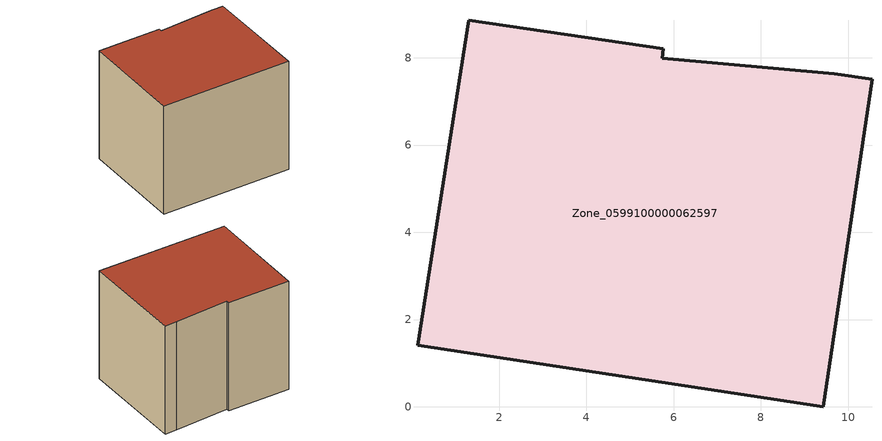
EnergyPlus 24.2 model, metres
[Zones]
Zone_0599100000062597
 floor ground (C_G): 9.68,7.64 10.55,7.51 9.43,0 0.13,1.41 1.3,8.86 5.77,8.21 5.73,7.99 z0
 wall outside (C_F): 10.55,7.51 9.68,7.64 5.73,7.99 5.77,8.21 1.3,8.86 0.13,1.41 9.43,0 10.55,7.51 z0:8.18
 roof outside (C_R): 1.3,8.86 0.13,1.41 9.43,0 10.55,7.51 9.68,7.64 5.73,7.99 5.77,8.21 z8.18
[BUILDING]
Pand.0599100000062597: North Axis=0; Terrain=City; Loads Convergence Tolerance Value=0.04; Temperature Convergence Tolerance Value=0.4; Solar Distribution=FullExterior; Maximum Number of Warmup Days=25; Minimum Number of Warmup Days=1
[Site:Location]
Rotterdam.The.Hague.AP_ZH_NLD Design_Conditions: Latitude=51.96; Longitude=4.45; Time Zone=1; Elevation=-4.5
[SITE:GROUNDTEMPERATURE:BUILDINGSURFACE]
18, 18, 18, 18, 18, 18, 18, 18, 18, 18, 18, 18
[MATERIAL] Thermal Absorptance=0.9; Solar Absorptance=0.7; Visible Absorptance=0.7
Name | Roughness | Thickness | Conductivity | Density | Specific Heat
G.TC.1946-1964 | MediumSmooth | 0.15 | 1 | 540 | 1210
F.TC.1946-1964 | Rough | 0.3 | 0.857143 | 1920 | 840
R.TC.1946-1964 | MediumRough | 0.2 | 0.235294 | 1500 | 1000
[CONSTRUCTION]
C_G: G.TC.1946-1964
C_F: F.TC.1946-1964
C_R: R.TC.1946-1964
[ZONE]
Zone_0599100000062597: Type=1; Multiplier=1; Ceiling Height=Autocalculate; Volume=Autocalculate; Floor Area=autocalculate; Part of Total Floor Area=Yes
[ZONEINFILTRATION:DESIGNFLOWRATE]
Infil_Zone_0599100000062597: Zone or ZoneList or Space or SpaceList=Zone_0599100000062597; Schedule=AlwaysOn; Design Flow Rate Calculation Method=Flow/Area; Flow Rate per Floor Area=0.003; Constant Term Coefficient=1; Temperature Term Coefficient=0; Velocity Term Coefficient=0; Velocity Squared Term Coefficient=0
[HVACTEMPLATE:ZONE:IDEALLOADSAIRSYSTEM]
Zone_0599100000062597: Maximum Heating Supply Air Temperature=50; Minimum Cooling Supply Air Temperature=13; Maximum Heating Supply Air Humidity Ratio=0.0156; Minimum Cooling Supply Air Humidity Ratio=0.0077; Heating Limit=NoLimit; Cooling Limit=NoLimit; Dehumidification Control Type=ConstantSensibleHeatRatio; Cooling Sensible Heat Ratio=0.7; Dehumidification Setpoint=60; Humidification Control Type=None; Humidification Setpoint=30; Outdoor Air Method=None; Outdoor Air Flow Rate per Person=0.00944; Outdoor Air Flow Rate per Zone Floor Area=0; Outdoor Air Flow Rate per Zone=0; Demand Controlled Ventilation Type=None; Outdoor Air Economizer Type=NoEconomizer; Heat Recovery Type=None; Sensible Heat Recovery Effectiveness=0.7; Latent Heat Recovery Effectiveness=0.65
[ZONECONTROL:THERMOSTAT]
ThermostatControl_Zone_0599100000062597: Zone or ZoneList=Zone_0599100000062597; Control Type Schedule=DualSetpointControlType; Control 1=Thermostat_Zone_0599100000062597; Temperature Difference Between Cutout And Setpoint=0
[THERMOSTATSETPOINT:DUALSETPOINT]
Thermostat_Zone_0599100000062597: Heating Setpoint Temperature Schedule=HeatingSetpoint_Zone_0599100000062597; Cooling Setpoint Temperature Schedule=CoolingSetpoint_Zone_0599100000062597
[SCHEDULE:COMPACT]
HeatingSetpoint_Zone_0599100000062597: Through: 12/31, For: AllDays, Until: 24:00, 21
CoolingSetpoint_Zone_0599100000062597: Through: 12/31, For: AllDays, Until: 24:00, 24
DualSetpointControlType: Through: 12/31, For: AllDays, Until: 24:00, 4
AlwaysOn: Through: 12/31, For: AllDays, Until: 24:00, 1
